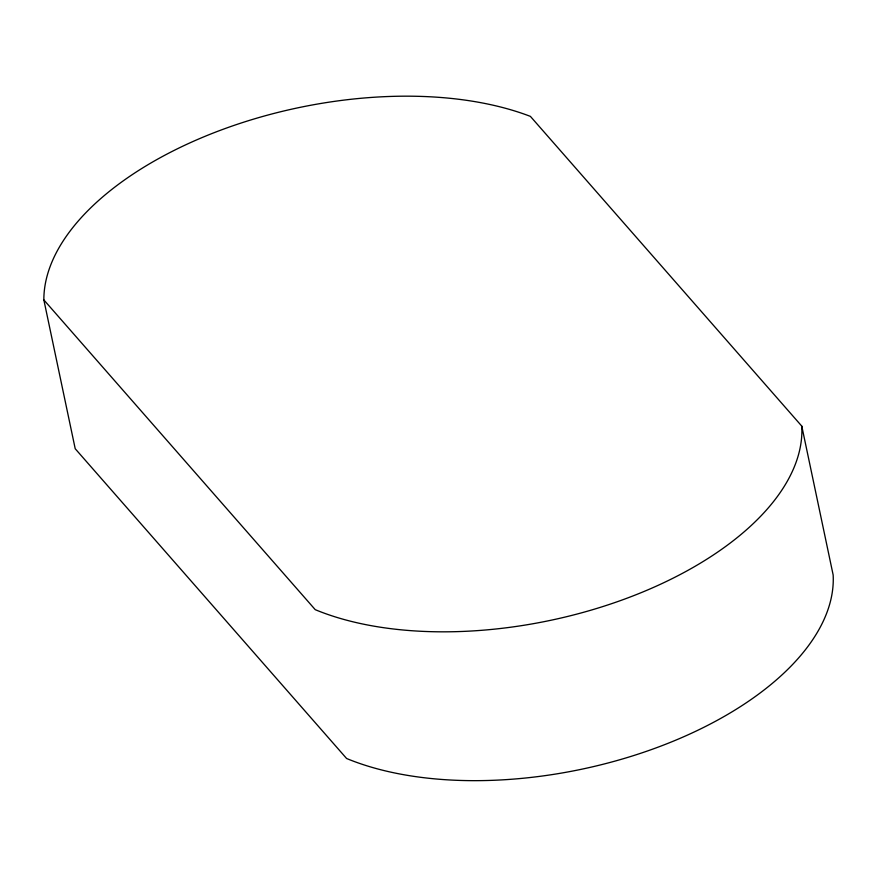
<?xml version="1.0" encoding="UTF-8"?>
<svg xmlns="http://www.w3.org/2000/svg" width="877" height="877" viewBox="0 0 877 877"><rect width="100%" height="100%" fill="white"/><g stroke="black" fill="none" stroke-linecap="round" stroke-linejoin="round"><path stroke-width="1.32" d="M801.786 426.134L530.399 116.378A290.188 152.061 -11.9 0 0 219.283 130.706A290.188 152.061 -11.9 0 0 43.85 299.912L75.214 448.739L346.601 758.495A286.998 150.384 -11.9 0 0 659.767 746.513A286.998 150.384 -11.9 0 0 833.15 574.972L801.786 426.134A286.998 150.384 -11.9 0 1 628.403 597.676A286.998 150.384 -11.9 0 1 315.238 609.668L43.85 299.912"/></g></svg>
